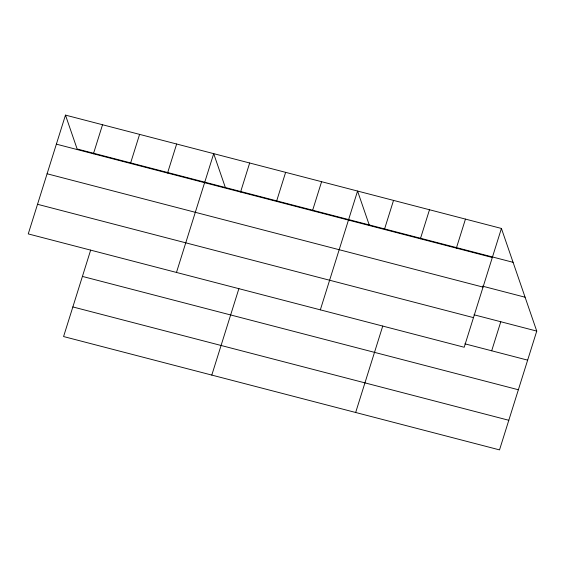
<?xml version="1.0" encoding="UTF-8"?>
<svg xmlns="http://www.w3.org/2000/svg" width="565" height="565" viewBox="0 0 565 565"><rect width="100%" height="100%" fill="white"/><g stroke="black" fill="none" stroke-linecap="round" stroke-linejoin="round"><path stroke-width="0.85" d="M65.476 115.112L28.25 233.91L464.197 347.249L501.423 228.451L65.476 115.112L77.137 148.983L513.084 262.322M93.43 153.793L102.533 124.745M90.668 250.09L63.577 336.549L499.524 449.888L536.75 331.09L501.423 228.451M130.487 163.426L139.59 134.378M167.544 173.06L176.647 144.011M176.471 272.443L213.697 153.645L225.357 187.516M240.563 192.044L249.666 162.995M211.797 375.089L238.896 288.623M276.525 201.394L285.629 172.346M312.494 210.745L321.598 181.697M320.334 309.846L357.56 191.048L369.22 224.919M384.426 229.447L393.53 200.398M355.66 412.492L382.752 326.026M420.388 238.797L429.492 209.749M456.358 248.148L465.461 219.1M491.684 350.787L500.788 321.739M56.38 144.153L492.32 257.499M482.432 286.13L525.09 297.218M47.093 173.773L483.04 287.112M474.021 314.783L536.75 331.09M37.53 204.29L473.477 317.629M464.917 343.831L527.646 360.138M82.419 276.419L518.366 389.758M72.857 306.936L508.804 420.275"/></g></svg>
